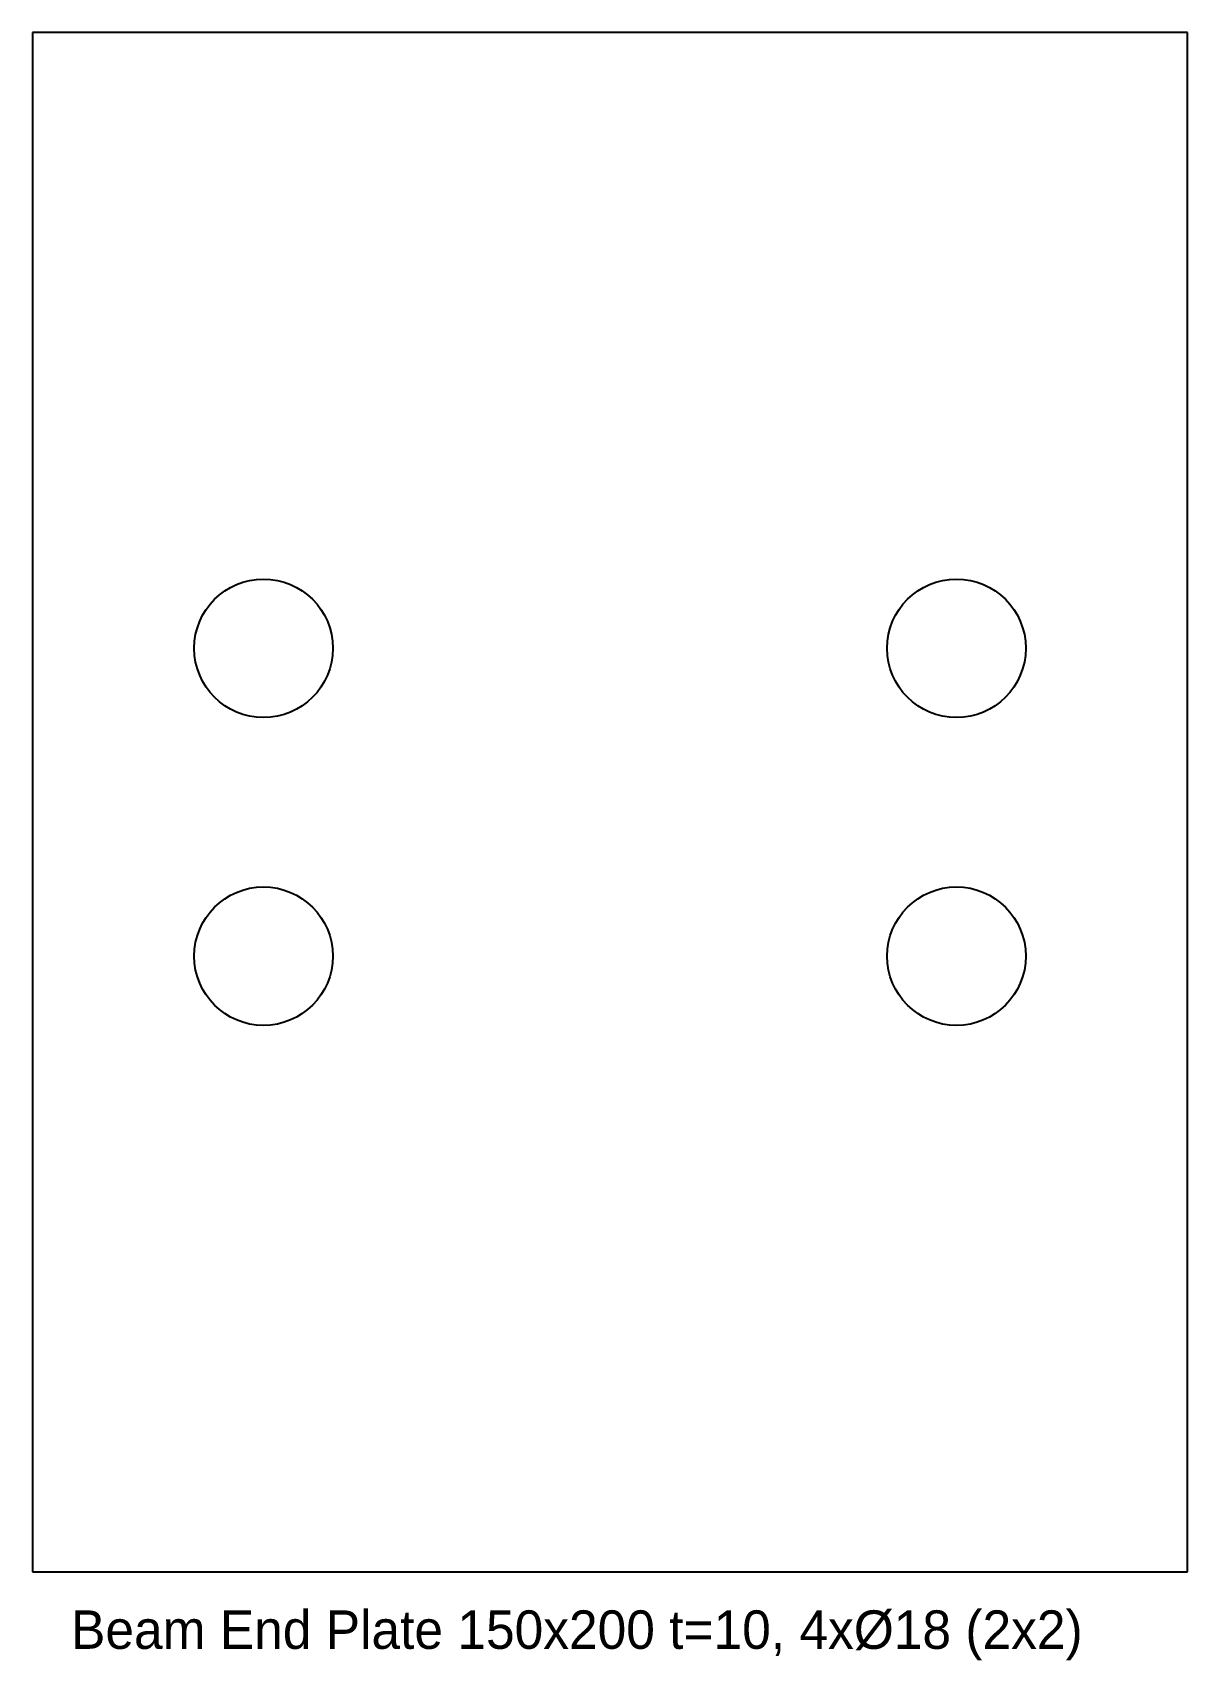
# Model space of a CAD drawing. Extents: x 0 to 150, y -12 to 200.
import ezdxf

# ---------------------------------------------------------------- set-up
doc = ezdxf.new("R2010")
doc.units = 0
for name, color, linetype in [('HOLES', 1, 'CONTINUOUS'), ('NOTES', 2, 'CONTINUOUS'), ('OUTLINE', 7, 'CONTINUOUS')]:
    doc.layers.add(name, color=color, linetype=linetype)

msp = doc.modelspace()

# ---------------------------------------------------------------- linework, layer by layer
at = {"layer": 'HOLES'}
for centre in [(30, 120), (120, 120), (30, 80), (120, 80)]:
    msp.add_circle(centre, 9, dxfattribs=at)
at = {"layer": 'OUTLINE'}
for p, q in [((150, 200), (0, 200)), ((0, 200), (0, 0)), ((150, 0), (150, 200)), ((0, 0), (150, 0))]:
    msp.add_line(p, q, dxfattribs=at)

# ---------------------------------------------------------------- texts
at = {"layer": 'NOTES'}
msp.add_text('Beam End Plate 150x200 t=10, 4xØ18 (2x2)', height=5, dxfattribs=at).set_placement((5, -10))

doc.saveas('drawing.dxf')
